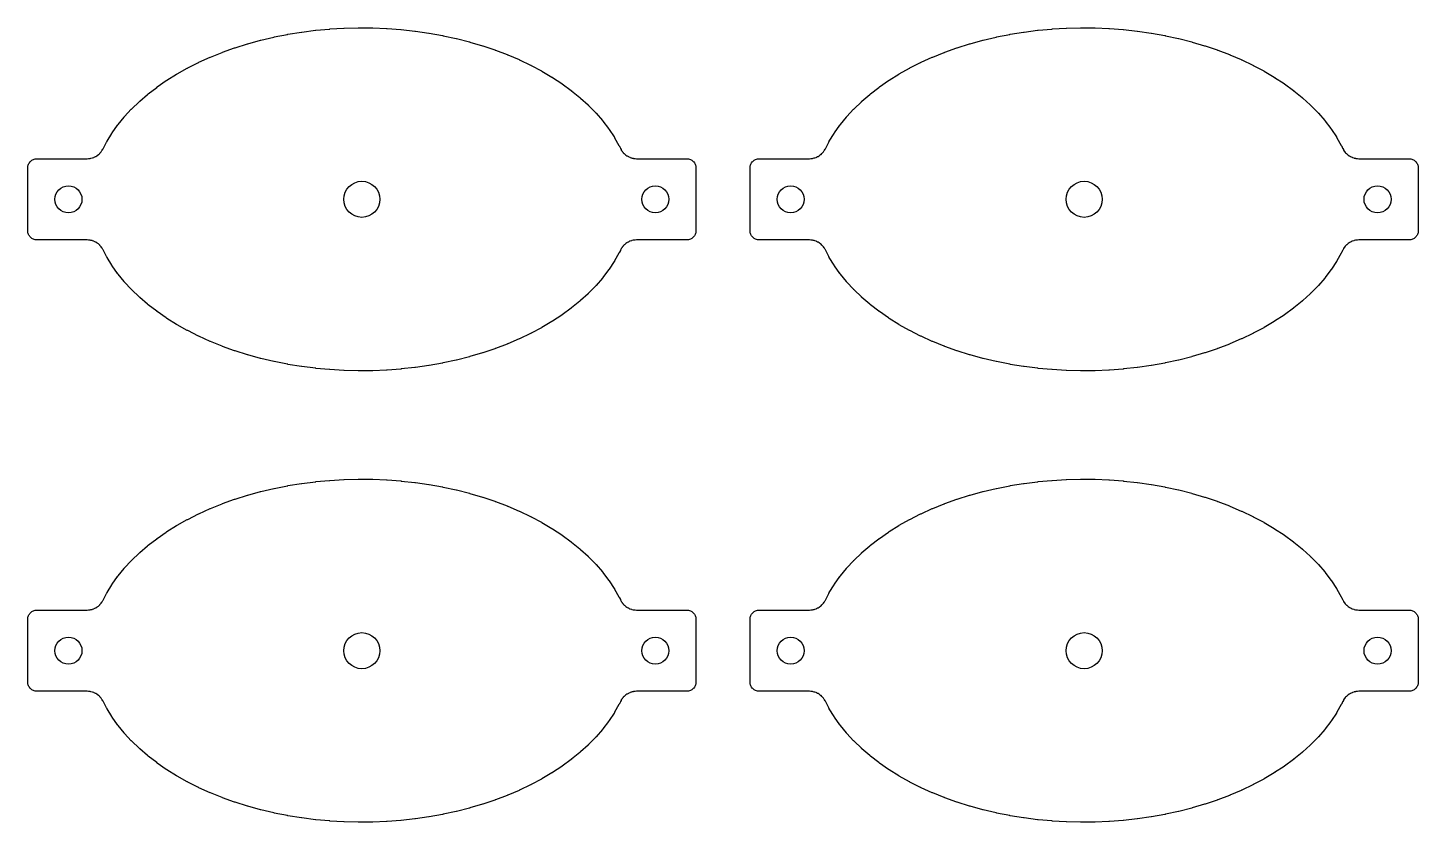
# Model space of a CAD drawing. Header units: millimetres. Extents: x 6 to 474, y 17 to 193.
# Drawn here: x 166 to 474, y 17 to 193 of the extents above; entities that cross this region are included whole.
import ezdxf

# ---------------------------------------------------------------- set-up
doc = ezdxf.new("R2010")
doc.units = ezdxf.units.MM
doc.layers.add('CUT', color=1, linetype='Continuous')

msp = doc.modelspace()

# ---------------------------------------------------------------- linework, layer by layer
at = {"layer": 'CUT'}
for points in [[(168, 146), (167.8, 146.01), (167.61, 146.04), (167.42, 146.09), (167.23, 146.15), (167.06, 146.24), (166.89, 146.34), (166.73, 146.45), (166.59, 146.59), (166.45, 146.73), (166.34, 146.89), (166.24, 147.06), (166.15, 147.23), (166.09, 147.42), (166.04, 147.61), (166.01, 147.8), (166, 148), (166, 162), (166.01, 162.2), (166.04, 162.39), (166.09, 162.58), (166.15, 162.77), (166.24, 162.94), (166.34, 163.11), (166.45, 163.27), (166.59, 163.41), (166.73, 163.55), (166.89, 163.66), (167.06, 163.76), (167.23, 163.85), (167.42, 163.91), (167.61, 163.96), (167.8, 163.99), (168, 164), (179.08, 164), (179.13, 164), (179.45, 164.02), (179.55, 164.03), (179.85, 164.07), (179.94, 164.09), (180.23, 164.16), (180.33, 164.19), (180.61, 164.29), (180.7, 164.33), (180.97, 164.46), (181.05, 164.51), (181.31, 164.66), (181.39, 164.72), (181.63, 164.9), (181.71, 164.96), (181.92, 165.17), (181.99, 165.24), (182.19, 165.46), (182.25, 165.54), (182.43, 165.78), (182.48, 165.86), (182.64, 166.14), (182.67, 166.18), (183.45, 167.69), (183.48, 167.75), (183.52, 167.82), (183.55, 167.88), (184.59, 169.57), (184.63, 169.63), (184.66, 169.68), (184.7, 169.74), (185.89, 171.41), (185.92, 171.46), (185.96, 171.51), (186, 171.56), (187.33, 173.2), (187.37, 173.25), (187.41, 173.29), (187.45, 173.34), (188.93, 174.94), (188.97, 174.98), (189.01, 175.02), (189.05, 175.07), (190.66, 176.62), (190.71, 176.66), (190.75, 176.7), (190.79, 176.74), (192.54, 178.25), (192.58, 178.28), (192.62, 178.31), (192.66, 178.35), (194.55, 179.8), (194.59, 179.83), (194.63, 179.86), (194.67, 179.89), (196.68, 181.29), (196.72, 181.32), (196.76, 181.35), (196.8, 181.37), (198.94, 182.71), (198.98, 182.73), (199.02, 182.75), (199.06, 182.78), (201.31, 184.04), (201.35, 184.06), (201.39, 184.08), (201.42, 184.1), (203.78, 185.3), (203.82, 185.31), (203.86, 185.33), (203.9, 185.35), (206.36, 186.47), (206.4, 186.48), (206.44, 186.5), (206.48, 186.51), (209.03, 187.55), (209.07, 187.56), (209.11, 187.58), (209.15, 187.59), (211.79, 188.54), (211.83, 188.55), (211.87, 188.56), (211.9, 188.57), (214.63, 189.43), (214.67, 189.45), (214.7, 189.46), (214.74, 189.47), (217.54, 190.24), (217.57, 190.24), (217.61, 190.25), (217.64, 190.26), (220.51, 190.94), (220.54, 190.95), (220.58, 190.95), (220.61, 190.96), (223.53, 191.54), (223.56, 191.55), (223.6, 191.55), (223.63, 191.56), (226.6, 192.04), (226.63, 192.04), (226.67, 192.05), (226.7, 192.05), (229.7, 192.44), (229.74, 192.44), (229.77, 192.44), (229.81, 192.45), (232.84, 192.73), (232.87, 192.73), (232.91, 192.73), (232.94, 192.74), (235.99, 192.91), (236.03, 192.92), (236.06, 192.92), (236.09, 192.92), (239.16, 193), (239.19, 193), (239.22, 193), (239.26, 193), (242.33, 192.97), (242.36, 192.97), (242.39, 192.97), (242.43, 192.97), (245.49, 192.84), (245.52, 192.84), (245.55, 192.84), (245.59, 192.83), (248.63, 192.6), (248.66, 192.6), (248.7, 192.6), (248.73, 192.59), (251.75, 192.26), (251.79, 192.26), (251.82, 192.25), (251.85, 192.25), (254.84, 191.82), (254.87, 191.81), (254.91, 191.81), (254.94, 191.8), (257.89, 191.27), (257.92, 191.26), (257.95, 191.26), (257.99, 191.25), (260.88, 190.62), (260.92, 190.62), (260.95, 190.61), (260.99, 190.6), (263.82, 189.88), (263.85, 189.87), (263.89, 189.86), (263.93, 189.85), (266.69, 189.03), (266.73, 189.02), (266.76, 189.01), (266.8, 189), (269.49, 188.09), (269.52, 188.08), (269.56, 188.07), (269.6, 188.05), (272.2, 187.06), (272.24, 187.05), (272.27, 187.03), (272.31, 187.02), (274.82, 185.94), (274.86, 185.93), (274.9, 185.91), (274.94, 185.89), (277.35, 184.74), (277.39, 184.72), (277.43, 184.7), (277.47, 184.68), (279.77, 183.45), (279.81, 183.43), (279.85, 183.41), (279.89, 183.38), (282.08, 182.08), (282.12, 182.06), (282.16, 182.03), (282.2, 182.01), (284.28, 180.64), (284.32, 180.61), (284.36, 180.59), (284.4, 180.56), (286.35, 179.13), (286.39, 179.1), (286.43, 179.07), (286.47, 179.03), (288.29, 177.55), (288.33, 177.51), (288.37, 177.48), (288.41, 177.44), (290.1, 175.91), (290.14, 175.87), (290.18, 175.83), (290.22, 175.79), (291.77, 174.21), (291.81, 174.17), (291.85, 174.12), (291.89, 174.08), (293.29, 172.46), (293.33, 172.41), (293.37, 172.36), (293.41, 172.31), (294.67, 170.66), (294.71, 170.6), (294.74, 170.55), (294.78, 170.49), (295.89, 168.81), (295.93, 168.76), (295.96, 168.7), (296, 168.64), (296.96, 166.93), (297, 166.87), (297.03, 166.8), (297.06, 166.74), (297.26, 166.31), (297.28, 166.27), (297.43, 166), (297.47, 165.92), (297.63, 165.69), (297.68, 165.61), (297.86, 165.39), (297.92, 165.32), (298.12, 165.12), (298.19, 165.05), (298.4, 164.87), (298.48, 164.81), (298.71, 164.65), (298.79, 164.6), (299.03, 164.46), (299.12, 164.42), (299.37, 164.3), (299.46, 164.27), (299.73, 164.17), (299.82, 164.15), (300.09, 164.08), (300.19, 164.06), (300.47, 164.02), (300.56, 164.02), (300.87, 164), (300.91, 164), (312, 164), (312.2, 163.99), (312.39, 163.96), (312.58, 163.91), (312.77, 163.85), (312.94, 163.76), (313.11, 163.66), (313.27, 163.55), (313.41, 163.41), (313.55, 163.27), (313.66, 163.11), (313.76, 162.94), (313.85, 162.77), (313.91, 162.58), (313.96, 162.39), (313.99, 162.2), (314, 162), (314, 148), (313.99, 147.8), (313.96, 147.61), (313.91, 147.42), (313.85, 147.23), (313.76, 147.06), (313.66, 146.89), (313.55, 146.73), (313.41, 146.59), (313.27, 146.45), (313.11, 146.34), (312.94, 146.24), (312.77, 146.15), (312.58, 146.09), (312.39, 146.04), (312.2, 146.01), (312, 146), (300.91, 146), (300.87, 146), (300.56, 145.98), (300.47, 145.98), (300.19, 145.94), (300.09, 145.92), (299.82, 145.85), (299.73, 145.83), (299.46, 145.73), (299.37, 145.7), (299.12, 145.58), (299.03, 145.54), (298.79, 145.4), (298.71, 145.35), (298.48, 145.19), (298.4, 145.13), (298.19, 144.95), (298.12, 144.88), (297.92, 144.68), (297.86, 144.61), (297.68, 144.39), (297.63, 144.31), (297.47, 144.08), (297.43, 144), (297.28, 143.73), (297.26, 143.69), (297.06, 143.26), (297.03, 143.2), (297, 143.13), (296.96, 143.07), (296, 141.36), (295.96, 141.3), (295.93, 141.24), (295.89, 141.19), (294.78, 139.51), (294.74, 139.45), (294.71, 139.4), (294.67, 139.34), (293.41, 137.69), (293.37, 137.64), (293.33, 137.59), (293.29, 137.54), (291.89, 135.92), (291.85, 135.88), (291.81, 135.83), (291.77, 135.79), (290.22, 134.21), (290.18, 134.17), (290.14, 134.13), (290.1, 134.09), (288.41, 132.56), (288.37, 132.52), (288.33, 132.49), (288.29, 132.45), (286.47, 130.97), (286.43, 130.93), (286.39, 130.9), (286.35, 130.87), (284.4, 129.44), (284.36, 129.41), (284.32, 129.39), (284.28, 129.36), (282.2, 127.99), (282.16, 127.97), (282.12, 127.94), (282.08, 127.92), (279.89, 126.62), (279.85, 126.59), (279.81, 126.57), (279.77, 126.55), (277.47, 125.32), (277.43, 125.3), (277.39, 125.28), (277.35, 125.26), (274.94, 124.11), (274.9, 124.09), (274.86, 124.07), (274.82, 124.06), (272.31, 122.98), (272.27, 122.97), (272.24, 122.95), (272.2, 122.94), (269.6, 121.95), (269.56, 121.93), (269.52, 121.92), (269.49, 121.91), (266.8, 121), (266.76, 120.99), (266.73, 120.98), (266.69, 120.97), (263.93, 120.15), (263.89, 120.14), (263.85, 120.13), (263.82, 120.12), (260.99, 119.4), (260.95, 119.39), (260.92, 119.38), (260.88, 119.38), (257.99, 118.75), (257.95, 118.74), (257.92, 118.74), (257.89, 118.73), (254.94, 118.2), (254.91, 118.19), (254.87, 118.19), (254.84, 118.18), (251.85, 117.75), (251.82, 117.75), (251.79, 117.74), (251.75, 117.74), (248.73, 117.41), (248.7, 117.4), (248.66, 117.4), (248.63, 117.4), (245.59, 117.17), (245.55, 117.16), (245.52, 117.16), (245.49, 117.16), (242.43, 117.03), (242.39, 117.03), (242.36, 117.03), (242.33, 117.03), (239.26, 117), (239.22, 117), (239.19, 117), (239.16, 117), (236.09, 117.08), (236.06, 117.08), (236.03, 117.08), (235.99, 117.09), (232.94, 117.26), (232.91, 117.27), (232.87, 117.27), (232.84, 117.27), (229.81, 117.55), (229.77, 117.56), (229.74, 117.56), (229.7, 117.56), (226.7, 117.95), (226.67, 117.95), (226.63, 117.96), (226.6, 117.96), (223.63, 118.44), (223.6, 118.45), (223.56, 118.45), (223.53, 118.46), (220.61, 119.04), (220.58, 119.05), (220.54, 119.05), (220.51, 119.06), (217.64, 119.74), (217.61, 119.75), (217.57, 119.76), (217.54, 119.76), (214.74, 120.53), (214.7, 120.54), (214.67, 120.55), (214.63, 120.57), (211.9, 121.43), (211.87, 121.44), (211.83, 121.45), (211.79, 121.46), (209.15, 122.41), (209.11, 122.42), (209.07, 122.44), (209.03, 122.45), (206.48, 123.49), (206.44, 123.5), (206.4, 123.52), (206.36, 123.53), (203.9, 124.65), (203.86, 124.67), (203.82, 124.69), (203.78, 124.7), (201.42, 125.9), (201.39, 125.92), (201.35, 125.94), (201.31, 125.96), (199.06, 127.22), (199.02, 127.25), (198.98, 127.27), (198.94, 127.29), (196.8, 128.63), (196.76, 128.65), (196.72, 128.68), (196.68, 128.71), (194.67, 130.11), (194.63, 130.14), (194.59, 130.17), (194.55, 130.2), (192.66, 131.65), (192.62, 131.69), (192.58, 131.72), (192.54, 131.75), (190.79, 133.26), (190.75, 133.3), (190.71, 133.34), (190.66, 133.38), (189.05, 134.93), (189.01, 134.98), (188.97, 135.02), (188.93, 135.06), (187.45, 136.66), (187.41, 136.71), (187.37, 136.75), (187.33, 136.8), (186, 138.44), (185.96, 138.49), (185.92, 138.54), (185.89, 138.59), (184.7, 140.26), (184.66, 140.32), (184.63, 140.37), (184.59, 140.43), (183.55, 142.12), (183.52, 142.18), (183.48, 142.25), (183.45, 142.31), (182.67, 143.82), (182.64, 143.86), (182.48, 144.14), (182.43, 144.22), (182.25, 144.46), (182.19, 144.54), (181.99, 144.76), (181.92, 144.83), (181.71, 145.04), (181.63, 145.1), (181.39, 145.28), (181.31, 145.34), (181.05, 145.49), (180.97, 145.54), (180.7, 145.67), (180.61, 145.71), (180.33, 145.81), (180.23, 145.84), (179.94, 145.91), (179.85, 145.93), (179.55, 145.97), (179.45, 145.98), (179.13, 146), (179.08, 146), (168, 146)], [(328, 146), (327.8, 146.01), (327.61, 146.04), (327.42, 146.09), (327.23, 146.15), (327.06, 146.24), (326.89, 146.34), (326.73, 146.45), (326.59, 146.59), (326.45, 146.73), (326.34, 146.89), (326.24, 147.06), (326.15, 147.23), (326.09, 147.42), (326.04, 147.61), (326.01, 147.8), (326, 148), (326, 162), (326.01, 162.2), (326.04, 162.39), (326.09, 162.58), (326.15, 162.77), (326.24, 162.94), (326.34, 163.11), (326.45, 163.27), (326.59, 163.41), (326.73, 163.55), (326.89, 163.66), (327.06, 163.76), (327.23, 163.85), (327.42, 163.91), (327.61, 163.96), (327.8, 163.99), (328, 164), (339.08, 164), (339.13, 164), (339.45, 164.02), (339.55, 164.03), (339.85, 164.07), (339.94, 164.09), (340.23, 164.16), (340.33, 164.19), (340.61, 164.29), (340.7, 164.33), (340.97, 164.46), (341.05, 164.51), (341.31, 164.66), (341.39, 164.72), (341.63, 164.9), (341.71, 164.96), (341.92, 165.17), (341.99, 165.24), (342.19, 165.46), (342.25, 165.54), (342.43, 165.78), (342.48, 165.86), (342.64, 166.14), (342.67, 166.18), (343.45, 167.69), (343.48, 167.75), (343.52, 167.82), (343.55, 167.88), (344.59, 169.57), (344.63, 169.63), (344.66, 169.68), (344.7, 169.74), (345.89, 171.41), (345.92, 171.46), (345.96, 171.51), (346, 171.56), (347.33, 173.2), (347.37, 173.25), (347.41, 173.29), (347.45, 173.34), (348.93, 174.94), (348.97, 174.98), (349.01, 175.02), (349.05, 175.07), (350.66, 176.62), (350.71, 176.66), (350.75, 176.7), (350.79, 176.74), (352.54, 178.25), (352.58, 178.28), (352.62, 178.31), (352.66, 178.35), (354.55, 179.8), (354.59, 179.83), (354.63, 179.86), (354.67, 179.89), (356.68, 181.29), (356.72, 181.32), (356.76, 181.35), (356.8, 181.37), (358.94, 182.71), (358.98, 182.73), (359.02, 182.75), (359.06, 182.78), (361.31, 184.04), (361.35, 184.06), (361.39, 184.08), (361.42, 184.1), (363.78, 185.3), (363.82, 185.31), (363.86, 185.33), (363.9, 185.35), (366.36, 186.47), (366.4, 186.48), (366.44, 186.5), (366.48, 186.51), (369.03, 187.55), (369.07, 187.56), (369.11, 187.58), (369.15, 187.59), (371.79, 188.54), (371.83, 188.55), (371.87, 188.56), (371.9, 188.57), (374.63, 189.43), (374.67, 189.45), (374.7, 189.46), (374.74, 189.47), (377.54, 190.24), (377.57, 190.24), (377.61, 190.25), (377.64, 190.26), (380.51, 190.94), (380.54, 190.95), (380.58, 190.95), (380.61, 190.96), (383.53, 191.54), (383.56, 191.55), (383.6, 191.55), (383.63, 191.56), (386.6, 192.04), (386.63, 192.04), (386.67, 192.05), (386.7, 192.05), (389.7, 192.44), (389.74, 192.44), (389.77, 192.44), (389.81, 192.45), (392.84, 192.73), (392.87, 192.73), (392.91, 192.73), (392.94, 192.74), (395.99, 192.91), (396.03, 192.92), (396.06, 192.92), (396.09, 192.92), (399.16, 193), (399.19, 193), (399.22, 193), (399.26, 193), (402.33, 192.97), (402.36, 192.97), (402.39, 192.97), (402.43, 192.97), (405.49, 192.84), (405.52, 192.84), (405.55, 192.84), (405.59, 192.83), (408.63, 192.6), (408.66, 192.6), (408.7, 192.6), (408.73, 192.59), (411.75, 192.26), (411.79, 192.26), (411.82, 192.25), (411.85, 192.25), (414.84, 191.82), (414.87, 191.81), (414.91, 191.81), (414.94, 191.8), (417.89, 191.27), (417.92, 191.26), (417.95, 191.26), (417.99, 191.25), (420.88, 190.62), (420.92, 190.62), (420.95, 190.61), (420.99, 190.6), (423.82, 189.88), (423.85, 189.87), (423.89, 189.86), (423.93, 189.85), (426.69, 189.03), (426.73, 189.02), (426.76, 189.01), (426.8, 189), (429.49, 188.09), (429.52, 188.08), (429.56, 188.07), (429.6, 188.05), (432.2, 187.06), (432.24, 187.05), (432.27, 187.03), (432.31, 187.02), (434.82, 185.94), (434.86, 185.93), (434.9, 185.91), (434.94, 185.89), (437.35, 184.74), (437.39, 184.72), (437.43, 184.7), (437.47, 184.68), (439.77, 183.45), (439.81, 183.43), (439.85, 183.41), (439.89, 183.38), (442.08, 182.08), (442.12, 182.06), (442.16, 182.03), (442.2, 182.01), (444.28, 180.64), (444.32, 180.61), (444.36, 180.59), (444.4, 180.56), (446.35, 179.13), (446.39, 179.1), (446.43, 179.07), (446.47, 179.03), (448.29, 177.55), (448.33, 177.51), (448.37, 177.48), (448.41, 177.44), (450.1, 175.91), (450.14, 175.87), (450.18, 175.83), (450.22, 175.79), (451.77, 174.21), (451.81, 174.17), (451.85, 174.12), (451.89, 174.08), (453.29, 172.46), (453.33, 172.41), (453.37, 172.36), (453.41, 172.31), (454.67, 170.66), (454.71, 170.6), (454.74, 170.55), (454.78, 170.49), (455.89, 168.81), (455.93, 168.76), (455.96, 168.7), (456, 168.64), (456.96, 166.93), (457, 166.87), (457.03, 166.8), (457.06, 166.74), (457.26, 166.31), (457.28, 166.27), (457.43, 166), (457.47, 165.92), (457.63, 165.69), (457.68, 165.61), (457.86, 165.39), (457.92, 165.32), (458.12, 165.12), (458.19, 165.05), (458.4, 164.87), (458.48, 164.81), (458.71, 164.65), (458.79, 164.6), (459.03, 164.46), (459.12, 164.42), (459.37, 164.3), (459.46, 164.27), (459.73, 164.17), (459.82, 164.15), (460.09, 164.08), (460.19, 164.06), (460.47, 164.02), (460.56, 164.02), (460.87, 164), (460.91, 164), (472, 164), (472.2, 163.99), (472.39, 163.96), (472.58, 163.91), (472.77, 163.85), (472.94, 163.76), (473.11, 163.66), (473.27, 163.55), (473.41, 163.41), (473.55, 163.27), (473.66, 163.11), (473.76, 162.94), (473.85, 162.77), (473.91, 162.58), (473.96, 162.39), (473.99, 162.2), (474, 162), (474, 148), (473.99, 147.8), (473.96, 147.61), (473.91, 147.42), (473.85, 147.23), (473.76, 147.06), (473.66, 146.89), (473.55, 146.73), (473.41, 146.59), (473.27, 146.45), (473.11, 146.34), (472.94, 146.24), (472.77, 146.15), (472.58, 146.09), (472.39, 146.04), (472.2, 146.01), (472, 146), (460.91, 146), (460.87, 146), (460.56, 145.98), (460.47, 145.98), (460.19, 145.94), (460.09, 145.92), (459.82, 145.85), (459.73, 145.83), (459.46, 145.73), (459.37, 145.7), (459.12, 145.58), (459.03, 145.54), (458.79, 145.4), (458.71, 145.35), (458.48, 145.19), (458.4, 145.13), (458.19, 144.95), (458.12, 144.88), (457.92, 144.68), (457.86, 144.61), (457.68, 144.39), (457.63, 144.31), (457.47, 144.08), (457.43, 144), (457.28, 143.73), (457.26, 143.69), (457.06, 143.26), (457.03, 143.2), (457, 143.13), (456.96, 143.07), (456, 141.36), (455.96, 141.3), (455.93, 141.24), (455.89, 141.19), (454.78, 139.51), (454.74, 139.45), (454.71, 139.4), (454.67, 139.34), (453.41, 137.69), (453.37, 137.64), (453.33, 137.59), (453.29, 137.54), (451.89, 135.92), (451.85, 135.88), (451.81, 135.83), (451.77, 135.79), (450.22, 134.21), (450.18, 134.17), (450.14, 134.13), (450.1, 134.09), (448.41, 132.56), (448.37, 132.52), (448.33, 132.49), (448.29, 132.45), (446.47, 130.97), (446.43, 130.93), (446.39, 130.9), (446.35, 130.87), (444.4, 129.44), (444.36, 129.41), (444.32, 129.39), (444.28, 129.36), (442.2, 127.99), (442.16, 127.97), (442.12, 127.94), (442.08, 127.92), (439.89, 126.62), (439.85, 126.59), (439.81, 126.57), (439.77, 126.55), (437.47, 125.32), (437.43, 125.3), (437.39, 125.28), (437.35, 125.26), (434.94, 124.11), (434.9, 124.09), (434.86, 124.07), (434.82, 124.06), (432.31, 122.98), (432.27, 122.97), (432.24, 122.95), (432.2, 122.94), (429.6, 121.95), (429.56, 121.93), (429.52, 121.92), (429.49, 121.91), (426.8, 121), (426.76, 120.99), (426.73, 120.98), (426.69, 120.97), (423.93, 120.15), (423.89, 120.14), (423.85, 120.13), (423.82, 120.12), (420.99, 119.4), (420.95, 119.39), (420.92, 119.38), (420.88, 119.38), (417.99, 118.75), (417.95, 118.74), (417.92, 118.74), (417.89, 118.73), (414.94, 118.2), (414.91, 118.19), (414.87, 118.19), (414.84, 118.18), (411.85, 117.75), (411.82, 117.75), (411.79, 117.74), (411.75, 117.74), (408.73, 117.41), (408.7, 117.4), (408.66, 117.4), (408.63, 117.4), (405.59, 117.17), (405.55, 117.16), (405.52, 117.16), (405.49, 117.16), (402.43, 117.03), (402.39, 117.03), (402.36, 117.03), (402.33, 117.03), (399.26, 117), (399.22, 117), (399.19, 117), (399.16, 117), (396.09, 117.08), (396.06, 117.08), (396.03, 117.08), (395.99, 117.09), (392.94, 117.26), (392.91, 117.27), (392.87, 117.27), (392.84, 117.27), (389.81, 117.55), (389.77, 117.56), (389.74, 117.56), (389.7, 117.56), (386.7, 117.95), (386.67, 117.95), (386.63, 117.96), (386.6, 117.96), (383.63, 118.44), (383.6, 118.45), (383.56, 118.45), (383.53, 118.46), (380.61, 119.04), (380.58, 119.05), (380.54, 119.05), (380.51, 119.06), (377.64, 119.74), (377.61, 119.75), (377.57, 119.76), (377.54, 119.76), (374.74, 120.53), (374.7, 120.54), (374.67, 120.55), (374.63, 120.57), (371.9, 121.43), (371.87, 121.44), (371.83, 121.45), (371.79, 121.46), (369.15, 122.41), (369.11, 122.42), (369.07, 122.44), (369.03, 122.45), (366.48, 123.49), (366.44, 123.5), (366.4, 123.52), (366.36, 123.53), (363.9, 124.65), (363.86, 124.67), (363.82, 124.69), (363.78, 124.7), (361.42, 125.9), (361.39, 125.92), (361.35, 125.94), (361.31, 125.96), (359.06, 127.22), (359.02, 127.25), (358.98, 127.27), (358.94, 127.29), (356.8, 128.63), (356.76, 128.65), (356.72, 128.68), (356.68, 128.71), (354.67, 130.11), (354.63, 130.14), (354.59, 130.17), (354.55, 130.2), (352.66, 131.65), (352.62, 131.69), (352.58, 131.72), (352.54, 131.75), (350.79, 133.26), (350.75, 133.3), (350.71, 133.34), (350.66, 133.38), (349.05, 134.93), (349.01, 134.98), (348.97, 135.02), (348.93, 135.06), (347.45, 136.66), (347.41, 136.71), (347.37, 136.75), (347.33, 136.8), (346, 138.44), (345.96, 138.49), (345.92, 138.54), (345.89, 138.59), (344.7, 140.26), (344.66, 140.32), (344.63, 140.37), (344.59, 140.43), (343.55, 142.12), (343.52, 142.18), (343.48, 142.25), (343.45, 142.31), (342.67, 143.82), (342.64, 143.86), (342.48, 144.14), (342.43, 144.22), (342.25, 144.46), (342.19, 144.54), (341.99, 144.76), (341.92, 144.83), (341.71, 145.04), (341.63, 145.1), (341.39, 145.28), (341.31, 145.34), (341.05, 145.49), (340.97, 145.54), (340.7, 145.67), (340.61, 145.71), (340.33, 145.81), (340.23, 145.84), (339.94, 145.91), (339.85, 145.93), (339.55, 145.97), (339.45, 145.98), (339.13, 146), (339.08, 146), (328, 146)], [(168, 46), (167.8, 46.01), (167.61, 46.04), (167.42, 46.09), (167.23, 46.15), (167.06, 46.24), (166.89, 46.34), (166.73, 46.45), (166.59, 46.59), (166.45, 46.73), (166.34, 46.89), (166.24, 47.06), (166.15, 47.23), (166.09, 47.42), (166.04, 47.61), (166.01, 47.8), (166, 48), (166, 62), (166.01, 62.2), (166.04, 62.39), (166.09, 62.58), (166.15, 62.77), (166.24, 62.94), (166.34, 63.11), (166.45, 63.27), (166.59, 63.41), (166.73, 63.55), (166.89, 63.66), (167.06, 63.76), (167.23, 63.85), (167.42, 63.91), (167.61, 63.96), (167.8, 63.99), (168, 64), (179.08, 64), (179.13, 64), (179.45, 64.02), (179.55, 64.03), (179.85, 64.07), (179.94, 64.09), (180.23, 64.16), (180.33, 64.19), (180.61, 64.29), (180.7, 64.33), (180.97, 64.46), (181.05, 64.51), (181.31, 64.66), (181.39, 64.72), (181.63, 64.9), (181.71, 64.96), (181.92, 65.17), (181.99, 65.24), (182.19, 65.46), (182.25, 65.54), (182.43, 65.78), (182.48, 65.86), (182.64, 66.14), (182.67, 66.18), (183.45, 67.69), (183.48, 67.75), (183.52, 67.82), (183.55, 67.88), (184.59, 69.57), (184.63, 69.63), (184.66, 69.68), (184.7, 69.74), (185.89, 71.41), (185.92, 71.46), (185.96, 71.51), (186, 71.56), (187.33, 73.2), (187.37, 73.25), (187.41, 73.29), (187.45, 73.34), (188.93, 74.94), (188.97, 74.98), (189.01, 75.02), (189.05, 75.07), (190.66, 76.62), (190.71, 76.66), (190.75, 76.7), (190.79, 76.74), (192.54, 78.25), (192.58, 78.28), (192.62, 78.31), (192.66, 78.35), (194.55, 79.8), (194.59, 79.83), (194.63, 79.86), (194.67, 79.89), (196.68, 81.29), (196.72, 81.32), (196.76, 81.35), (196.8, 81.37), (198.94, 82.71), (198.98, 82.73), (199.02, 82.75), (199.06, 82.78), (201.31, 84.04), (201.35, 84.06), (201.39, 84.08), (201.42, 84.1), (203.78, 85.3), (203.82, 85.31), (203.86, 85.33), (203.9, 85.35), (206.36, 86.47), (206.4, 86.48), (206.44, 86.5), (206.48, 86.51), (209.03, 87.55), (209.07, 87.56), (209.11, 87.58), (209.15, 87.59), (211.79, 88.54), (211.83, 88.55), (211.87, 88.56), (211.9, 88.57), (214.63, 89.43), (214.67, 89.45), (214.7, 89.46), (214.74, 89.47), (217.54, 90.24), (217.57, 90.24), (217.61, 90.25), (217.64, 90.26), (220.51, 90.94), (220.54, 90.95), (220.58, 90.95), (220.61, 90.96), (223.53, 91.54), (223.56, 91.55), (223.6, 91.55), (223.63, 91.56), (226.6, 92.04), (226.63, 92.04), (226.67, 92.05), (226.7, 92.05), (229.7, 92.44), (229.74, 92.44), (229.77, 92.44), (229.81, 92.45), (232.84, 92.73), (232.87, 92.73), (232.91, 92.73), (232.94, 92.74), (235.99, 92.91), (236.03, 92.92), (236.06, 92.92), (236.09, 92.92), (239.16, 93), (239.19, 93), (239.22, 93), (239.26, 93), (242.33, 92.97), (242.36, 92.97), (242.39, 92.97), (242.43, 92.97), (245.49, 92.84), (245.52, 92.84), (245.55, 92.84), (245.59, 92.83), (248.63, 92.6), (248.66, 92.6), (248.7, 92.6), (248.73, 92.59), (251.75, 92.26), (251.79, 92.26), (251.82, 92.25), (251.85, 92.25), (254.84, 91.82), (254.87, 91.81), (254.91, 91.81), (254.94, 91.8), (257.89, 91.27), (257.92, 91.26), (257.95, 91.26), (257.99, 91.25), (260.88, 90.62), (260.92, 90.62), (260.95, 90.61), (260.99, 90.6), (263.82, 89.88), (263.85, 89.87), (263.89, 89.86), (263.93, 89.85), (266.69, 89.03), (266.73, 89.02), (266.76, 89.01), (266.8, 89), (269.49, 88.09), (269.52, 88.08), (269.56, 88.07), (269.6, 88.05), (272.2, 87.06), (272.24, 87.05), (272.27, 87.03), (272.31, 87.02), (274.82, 85.94), (274.86, 85.93), (274.9, 85.91), (274.94, 85.89), (277.35, 84.74), (277.39, 84.72), (277.43, 84.7), (277.47, 84.68), (279.77, 83.45), (279.81, 83.43), (279.85, 83.41), (279.89, 83.38), (282.08, 82.08), (282.12, 82.06), (282.16, 82.03), (282.2, 82.01), (284.28, 80.64), (284.32, 80.61), (284.36, 80.59), (284.4, 80.56), (286.35, 79.13), (286.39, 79.1), (286.43, 79.07), (286.47, 79.03), (288.29, 77.55), (288.33, 77.51), (288.37, 77.48), (288.41, 77.44), (290.1, 75.91), (290.14, 75.87), (290.18, 75.83), (290.22, 75.79), (291.77, 74.21), (291.81, 74.17), (291.85, 74.12), (291.89, 74.08), (293.29, 72.46), (293.33, 72.41), (293.37, 72.36), (293.41, 72.31), (294.67, 70.66), (294.71, 70.6), (294.74, 70.55), (294.78, 70.49), (295.89, 68.81), (295.93, 68.76), (295.96, 68.7), (296, 68.64), (296.96, 66.93), (297, 66.87), (297.03, 66.8), (297.06, 66.74), (297.26, 66.31), (297.28, 66.27), (297.43, 66), (297.47, 65.92), (297.63, 65.69), (297.68, 65.61), (297.86, 65.39), (297.92, 65.32), (298.12, 65.12), (298.19, 65.05), (298.4, 64.87), (298.48, 64.81), (298.71, 64.65), (298.79, 64.6), (299.03, 64.46), (299.12, 64.42), (299.37, 64.3), (299.46, 64.27), (299.73, 64.17), (299.82, 64.15), (300.09, 64.08), (300.19, 64.06), (300.47, 64.02), (300.56, 64.02), (300.87, 64), (300.91, 64), (312, 64), (312.2, 63.99), (312.39, 63.96), (312.58, 63.91), (312.77, 63.85), (312.94, 63.76), (313.11, 63.66), (313.27, 63.55), (313.41, 63.41), (313.55, 63.27), (313.66, 63.11), (313.76, 62.94), (313.85, 62.77), (313.91, 62.58), (313.96, 62.39), (313.99, 62.2), (314, 62), (314, 48), (313.99, 47.8), (313.96, 47.61), (313.91, 47.42), (313.85, 47.23), (313.76, 47.06), (313.66, 46.89), (313.55, 46.73), (313.41, 46.59), (313.27, 46.45), (313.11, 46.34), (312.94, 46.24), (312.77, 46.15), (312.58, 46.09), (312.39, 46.04), (312.2, 46.01), (312, 46), (300.91, 46), (300.87, 46), (300.56, 45.98), (300.47, 45.98), (300.19, 45.94), (300.09, 45.92), (299.82, 45.85), (299.73, 45.83), (299.46, 45.73), (299.37, 45.7), (299.12, 45.58), (299.03, 45.54), (298.79, 45.4), (298.71, 45.35), (298.48, 45.19), (298.4, 45.13), (298.19, 44.95), (298.12, 44.88), (297.92, 44.68), (297.86, 44.61), (297.68, 44.39), (297.63, 44.31), (297.47, 44.08), (297.43, 44), (297.28, 43.73), (297.26, 43.69), (297.06, 43.26), (297.03, 43.2), (297, 43.13), (296.96, 43.07), (296, 41.36), (295.96, 41.3), (295.93, 41.24), (295.89, 41.19), (294.78, 39.51), (294.74, 39.45), (294.71, 39.4), (294.67, 39.34), (293.41, 37.69), (293.37, 37.64), (293.33, 37.59), (293.29, 37.54), (291.89, 35.92), (291.85, 35.88), (291.81, 35.83), (291.77, 35.79), (290.22, 34.21), (290.18, 34.17), (290.14, 34.13), (290.1, 34.09), (288.41, 32.56), (288.37, 32.52), (288.33, 32.49), (288.29, 32.45), (286.47, 30.97), (286.43, 30.93), (286.39, 30.9), (286.35, 30.87), (284.4, 29.44), (284.36, 29.41), (284.32, 29.39), (284.28, 29.36), (282.2, 27.99), (282.16, 27.97), (282.12, 27.94), (282.08, 27.92), (279.89, 26.62), (279.85, 26.59), (279.81, 26.57), (279.77, 26.55), (277.47, 25.32), (277.43, 25.3), (277.39, 25.28), (277.35, 25.26), (274.94, 24.11), (274.9, 24.09), (274.86, 24.07), (274.82, 24.06), (272.31, 22.98), (272.27, 22.97), (272.24, 22.95), (272.2, 22.94), (269.6, 21.95), (269.56, 21.93), (269.52, 21.92), (269.49, 21.91), (266.8, 21), (266.76, 20.99), (266.73, 20.98), (266.69, 20.97), (263.93, 20.15), (263.89, 20.14), (263.85, 20.13), (263.82, 20.12), (260.99, 19.4), (260.95, 19.39), (260.92, 19.38), (260.88, 19.38), (257.99, 18.75), (257.95, 18.74), (257.92, 18.74), (257.89, 18.73), (254.94, 18.2), (254.91, 18.19), (254.87, 18.19), (254.84, 18.18), (251.85, 17.75), (251.82, 17.75), (251.79, 17.74), (251.75, 17.74), (248.73, 17.41), (248.7, 17.4), (248.66, 17.4), (248.63, 17.4), (245.59, 17.17), (245.55, 17.16), (245.52, 17.16), (245.49, 17.16), (242.43, 17.03), (242.39, 17.03), (242.36, 17.03), (242.33, 17.03), (239.26, 17), (239.22, 17), (239.19, 17), (239.16, 17), (236.09, 17.08), (236.06, 17.08), (236.03, 17.08), (235.99, 17.09), (232.94, 17.26), (232.91, 17.27), (232.87, 17.27), (232.84, 17.27), (229.81, 17.55), (229.77, 17.56), (229.74, 17.56), (229.7, 17.56), (226.7, 17.95), (226.67, 17.95), (226.63, 17.96), (226.6, 17.96), (223.63, 18.44), (223.6, 18.45), (223.56, 18.45), (223.53, 18.46), (220.61, 19.04), (220.58, 19.05), (220.54, 19.05), (220.51, 19.06), (217.64, 19.74), (217.61, 19.75), (217.57, 19.76), (217.54, 19.76), (214.74, 20.53), (214.7, 20.54), (214.67, 20.55), (214.63, 20.57), (211.9, 21.43), (211.87, 21.44), (211.83, 21.45), (211.79, 21.46), (209.15, 22.41), (209.11, 22.42), (209.07, 22.44), (209.03, 22.45), (206.48, 23.49), (206.44, 23.5), (206.4, 23.52), (206.36, 23.53), (203.9, 24.65), (203.86, 24.67), (203.82, 24.69), (203.78, 24.7), (201.42, 25.9), (201.39, 25.92), (201.35, 25.94), (201.31, 25.96), (199.06, 27.22), (199.02, 27.25), (198.98, 27.27), (198.94, 27.29), (196.8, 28.63), (196.76, 28.65), (196.72, 28.68), (196.68, 28.71), (194.67, 30.11), (194.63, 30.14), (194.59, 30.17), (194.55, 30.2), (192.66, 31.65), (192.62, 31.69), (192.58, 31.72), (192.54, 31.75), (190.79, 33.26), (190.75, 33.3), (190.71, 33.34), (190.66, 33.38), (189.05, 34.93), (189.01, 34.98), (188.97, 35.02), (188.93, 35.06), (187.45, 36.66), (187.41, 36.71), (187.37, 36.75), (187.33, 36.8), (186, 38.44), (185.96, 38.49), (185.92, 38.54), (185.89, 38.59), (184.7, 40.26), (184.66, 40.32), (184.63, 40.37), (184.59, 40.43), (183.55, 42.12), (183.52, 42.18), (183.48, 42.25), (183.45, 42.31), (182.67, 43.82), (182.64, 43.86), (182.48, 44.14), (182.43, 44.22), (182.25, 44.46), (182.19, 44.54), (181.99, 44.76), (181.92, 44.83), (181.71, 45.04), (181.63, 45.1), (181.39, 45.28), (181.31, 45.34), (181.05, 45.49), (180.97, 45.54), (180.7, 45.67), (180.61, 45.71), (180.33, 45.81), (180.23, 45.84), (179.94, 45.91), (179.85, 45.93), (179.55, 45.97), (179.45, 45.98), (179.13, 46), (179.08, 46), (168, 46)], [(328, 46), (327.8, 46.01), (327.61, 46.04), (327.42, 46.09), (327.23, 46.15), (327.06, 46.24), (326.89, 46.34), (326.73, 46.45), (326.59, 46.59), (326.45, 46.73), (326.34, 46.89), (326.24, 47.06), (326.15, 47.23), (326.09, 47.42), (326.04, 47.61), (326.01, 47.8), (326, 48), (326, 62), (326.01, 62.2), (326.04, 62.39), (326.09, 62.58), (326.15, 62.77), (326.24, 62.94), (326.34, 63.11), (326.45, 63.27), (326.59, 63.41), (326.73, 63.55), (326.89, 63.66), (327.06, 63.76), (327.23, 63.85), (327.42, 63.91), (327.61, 63.96), (327.8, 63.99), (328, 64), (339.08, 64), (339.13, 64), (339.45, 64.02), (339.55, 64.03), (339.85, 64.07), (339.94, 64.09), (340.23, 64.16), (340.33, 64.19), (340.61, 64.29), (340.7, 64.33), (340.97, 64.46), (341.05, 64.51), (341.31, 64.66), (341.39, 64.72), (341.63, 64.9), (341.71, 64.96), (341.92, 65.17), (341.99, 65.24), (342.19, 65.46), (342.25, 65.54), (342.43, 65.78), (342.48, 65.86), (342.64, 66.14), (342.67, 66.18), (343.45, 67.69), (343.48, 67.75), (343.52, 67.82), (343.55, 67.88), (344.59, 69.57), (344.63, 69.63), (344.66, 69.68), (344.7, 69.74), (345.89, 71.41), (345.92, 71.46), (345.96, 71.51), (346, 71.56), (347.33, 73.2), (347.37, 73.25), (347.41, 73.29), (347.45, 73.34), (348.93, 74.94), (348.97, 74.98), (349.01, 75.02), (349.05, 75.07), (350.66, 76.62), (350.71, 76.66), (350.75, 76.7), (350.79, 76.74), (352.54, 78.25), (352.58, 78.28), (352.62, 78.31), (352.66, 78.35), (354.55, 79.8), (354.59, 79.83), (354.63, 79.86), (354.67, 79.89), (356.68, 81.29), (356.72, 81.32), (356.76, 81.35), (356.8, 81.37), (358.94, 82.71), (358.98, 82.73), (359.02, 82.75), (359.06, 82.78), (361.31, 84.04), (361.35, 84.06), (361.39, 84.08), (361.42, 84.1), (363.78, 85.3), (363.82, 85.31), (363.86, 85.33), (363.9, 85.35), (366.36, 86.47), (366.4, 86.48), (366.44, 86.5), (366.48, 86.51), (369.03, 87.55), (369.07, 87.56), (369.11, 87.58), (369.15, 87.59), (371.79, 88.54), (371.83, 88.55), (371.87, 88.56), (371.9, 88.57), (374.63, 89.43), (374.67, 89.45), (374.7, 89.46), (374.74, 89.47), (377.54, 90.24), (377.57, 90.24), (377.61, 90.25), (377.64, 90.26), (380.51, 90.94), (380.54, 90.95), (380.58, 90.95), (380.61, 90.96), (383.53, 91.54), (383.56, 91.55), (383.6, 91.55), (383.63, 91.56), (386.6, 92.04), (386.63, 92.04), (386.67, 92.05), (386.7, 92.05), (389.7, 92.44), (389.74, 92.44), (389.77, 92.44), (389.81, 92.45), (392.84, 92.73), (392.87, 92.73), (392.91, 92.73), (392.94, 92.74), (395.99, 92.91), (396.03, 92.92), (396.06, 92.92), (396.09, 92.92), (399.16, 93), (399.19, 93), (399.22, 93), (399.26, 93), (402.33, 92.97), (402.36, 92.97), (402.39, 92.97), (402.43, 92.97), (405.49, 92.84), (405.52, 92.84), (405.55, 92.84), (405.59, 92.83), (408.63, 92.6), (408.66, 92.6), (408.7, 92.6), (408.73, 92.59), (411.75, 92.26), (411.79, 92.26), (411.82, 92.25), (411.85, 92.25), (414.84, 91.82), (414.87, 91.81), (414.91, 91.81), (414.94, 91.8), (417.89, 91.27), (417.92, 91.26), (417.95, 91.26), (417.99, 91.25), (420.88, 90.62), (420.92, 90.62), (420.95, 90.61), (420.99, 90.6), (423.82, 89.88), (423.85, 89.87), (423.89, 89.86), (423.93, 89.85), (426.69, 89.03), (426.73, 89.02), (426.76, 89.01), (426.8, 89), (429.49, 88.09), (429.52, 88.08), (429.56, 88.07), (429.6, 88.05), (432.2, 87.06), (432.24, 87.05), (432.27, 87.03), (432.31, 87.02), (434.82, 85.94), (434.86, 85.93), (434.9, 85.91), (434.94, 85.89), (437.35, 84.74), (437.39, 84.72), (437.43, 84.7), (437.47, 84.68), (439.77, 83.45), (439.81, 83.43), (439.85, 83.41), (439.89, 83.38), (442.08, 82.08), (442.12, 82.06), (442.16, 82.03), (442.2, 82.01), (444.28, 80.64), (444.32, 80.61), (444.36, 80.59), (444.4, 80.56), (446.35, 79.13), (446.39, 79.1), (446.43, 79.07), (446.47, 79.03), (448.29, 77.55), (448.33, 77.51), (448.37, 77.48), (448.41, 77.44), (450.1, 75.91), (450.14, 75.87), (450.18, 75.83), (450.22, 75.79), (451.77, 74.21), (451.81, 74.17), (451.85, 74.12), (451.89, 74.08), (453.29, 72.46), (453.33, 72.41), (453.37, 72.36), (453.41, 72.31), (454.67, 70.66), (454.71, 70.6), (454.74, 70.55), (454.78, 70.49), (455.89, 68.81), (455.93, 68.76), (455.96, 68.7), (456, 68.64), (456.96, 66.93), (457, 66.87), (457.03, 66.8), (457.06, 66.74), (457.26, 66.31), (457.28, 66.27), (457.43, 66), (457.47, 65.92), (457.63, 65.69), (457.68, 65.61), (457.86, 65.39), (457.92, 65.32), (458.12, 65.12), (458.19, 65.05), (458.4, 64.87), (458.48, 64.81), (458.71, 64.65), (458.79, 64.6), (459.03, 64.46), (459.12, 64.42), (459.37, 64.3), (459.46, 64.27), (459.73, 64.17), (459.82, 64.15), (460.09, 64.08), (460.19, 64.06), (460.47, 64.02), (460.56, 64.02), (460.87, 64), (460.91, 64), (472, 64), (472.2, 63.99), (472.39, 63.96), (472.58, 63.91), (472.77, 63.85), (472.94, 63.76), (473.11, 63.66), (473.27, 63.55), (473.41, 63.41), (473.55, 63.27), (473.66, 63.11), (473.76, 62.94), (473.85, 62.77), (473.91, 62.58), (473.96, 62.39), (473.99, 62.2), (474, 62), (474, 48), (473.99, 47.8), (473.96, 47.61), (473.91, 47.42), (473.85, 47.23), (473.76, 47.06), (473.66, 46.89), (473.55, 46.73), (473.41, 46.59), (473.27, 46.45), (473.11, 46.34), (472.94, 46.24), (472.77, 46.15), (472.58, 46.09), (472.39, 46.04), (472.2, 46.01), (472, 46), (460.91, 46), (460.87, 46), (460.56, 45.98), (460.47, 45.98), (460.19, 45.94), (460.09, 45.92), (459.82, 45.85), (459.73, 45.83), (459.46, 45.73), (459.37, 45.7), (459.12, 45.58), (459.03, 45.54), (458.79, 45.4), (458.71, 45.35), (458.48, 45.19), (458.4, 45.13), (458.19, 44.95), (458.12, 44.88), (457.92, 44.68), (457.86, 44.61), (457.68, 44.39), (457.63, 44.31), (457.47, 44.08), (457.43, 44), (457.28, 43.73), (457.26, 43.69), (457.06, 43.26), (457.03, 43.2), (457, 43.13), (456.96, 43.07), (456, 41.36), (455.96, 41.3), (455.93, 41.24), (455.89, 41.19), (454.78, 39.51), (454.74, 39.45), (454.71, 39.4), (454.67, 39.34), (453.41, 37.69), (453.37, 37.64), (453.33, 37.59), (453.29, 37.54), (451.89, 35.92), (451.85, 35.88), (451.81, 35.83), (451.77, 35.79), (450.22, 34.21), (450.18, 34.17), (450.14, 34.13), (450.1, 34.09), (448.41, 32.56), (448.37, 32.52), (448.33, 32.49), (448.29, 32.45), (446.47, 30.97), (446.43, 30.93), (446.39, 30.9), (446.35, 30.87), (444.4, 29.44), (444.36, 29.41), (444.32, 29.39), (444.28, 29.36), (442.2, 27.99), (442.16, 27.97), (442.12, 27.94), (442.08, 27.92), (439.89, 26.62), (439.85, 26.59), (439.81, 26.57), (439.77, 26.55), (437.47, 25.32), (437.43, 25.3), (437.39, 25.28), (437.35, 25.26), (434.94, 24.11), (434.9, 24.09), (434.86, 24.07), (434.82, 24.06), (432.31, 22.98), (432.27, 22.97), (432.24, 22.95), (432.2, 22.94), (429.6, 21.95), (429.56, 21.93), (429.52, 21.92), (429.49, 21.91), (426.8, 21), (426.76, 20.99), (426.73, 20.98), (426.69, 20.97), (423.93, 20.15), (423.89, 20.14), (423.85, 20.13), (423.82, 20.12), (420.99, 19.4), (420.95, 19.39), (420.92, 19.38), (420.88, 19.38), (417.99, 18.75), (417.95, 18.74), (417.92, 18.74), (417.89, 18.73), (414.94, 18.2), (414.91, 18.19), (414.87, 18.19), (414.84, 18.18), (411.85, 17.75), (411.82, 17.75), (411.79, 17.74), (411.75, 17.74), (408.73, 17.41), (408.7, 17.4), (408.66, 17.4), (408.63, 17.4), (405.59, 17.17), (405.55, 17.16), (405.52, 17.16), (405.49, 17.16), (402.43, 17.03), (402.39, 17.03), (402.36, 17.03), (402.33, 17.03), (399.26, 17), (399.22, 17), (399.19, 17), (399.16, 17), (396.09, 17.08), (396.06, 17.08), (396.03, 17.08), (395.99, 17.09), (392.94, 17.26), (392.91, 17.27), (392.87, 17.27), (392.84, 17.27), (389.81, 17.55), (389.77, 17.56), (389.74, 17.56), (389.7, 17.56), (386.7, 17.95), (386.67, 17.95), (386.63, 17.96), (386.6, 17.96), (383.63, 18.44), (383.6, 18.45), (383.56, 18.45), (383.53, 18.46), (380.61, 19.04), (380.58, 19.05), (380.54, 19.05), (380.51, 19.06), (377.64, 19.74), (377.61, 19.75), (377.57, 19.76), (377.54, 19.76), (374.74, 20.53), (374.7, 20.54), (374.67, 20.55), (374.63, 20.57), (371.9, 21.43), (371.87, 21.44), (371.83, 21.45), (371.79, 21.46), (369.15, 22.41), (369.11, 22.42), (369.07, 22.44), (369.03, 22.45), (366.48, 23.49), (366.44, 23.5), (366.4, 23.52), (366.36, 23.53), (363.9, 24.65), (363.86, 24.67), (363.82, 24.69), (363.78, 24.7), (361.42, 25.9), (361.39, 25.92), (361.35, 25.94), (361.31, 25.96), (359.06, 27.22), (359.02, 27.25), (358.98, 27.27), (358.94, 27.29), (356.8, 28.63), (356.76, 28.65), (356.72, 28.68), (356.68, 28.71), (354.67, 30.11), (354.63, 30.14), (354.59, 30.17), (354.55, 30.2), (352.66, 31.65), (352.62, 31.69), (352.58, 31.72), (352.54, 31.75), (350.79, 33.26), (350.75, 33.3), (350.71, 33.34), (350.66, 33.38), (349.05, 34.93), (349.01, 34.98), (348.97, 35.02), (348.93, 35.06), (347.45, 36.66), (347.41, 36.71), (347.37, 36.75), (347.33, 36.8), (346, 38.44), (345.96, 38.49), (345.92, 38.54), (345.89, 38.59), (344.7, 40.26), (344.66, 40.32), (344.63, 40.37), (344.59, 40.43), (343.55, 42.12), (343.52, 42.18), (343.48, 42.25), (343.45, 42.31), (342.67, 43.82), (342.64, 43.86), (342.48, 44.14), (342.43, 44.22), (342.25, 44.46), (342.19, 44.54), (341.99, 44.76), (341.92, 44.83), (341.71, 45.04), (341.63, 45.1), (341.39, 45.28), (341.31, 45.34), (341.05, 45.49), (340.97, 45.54), (340.7, 45.67), (340.61, 45.71), (340.33, 45.81), (340.23, 45.84), (339.94, 45.91), (339.85, 45.93), (339.55, 45.97), (339.45, 45.98), (339.13, 46), (339.08, 46), (328, 46)]]:
    msp.add_lwpolyline(points, close=True, dxfattribs=at)
for centre, radius in [((175, 155), 3), ((240, 155), 4), ((305, 155), 3), ((335, 155), 3), ((400, 155), 4), ((465, 155), 3), ((240, 55), 4), ((400, 55), 4), ((175, 55), 3), ((305, 55), 3), ((335, 55), 3), ((465, 55), 3)]:
    msp.add_circle(centre, radius, dxfattribs=at)

doc.saveas('drawing.dxf')
